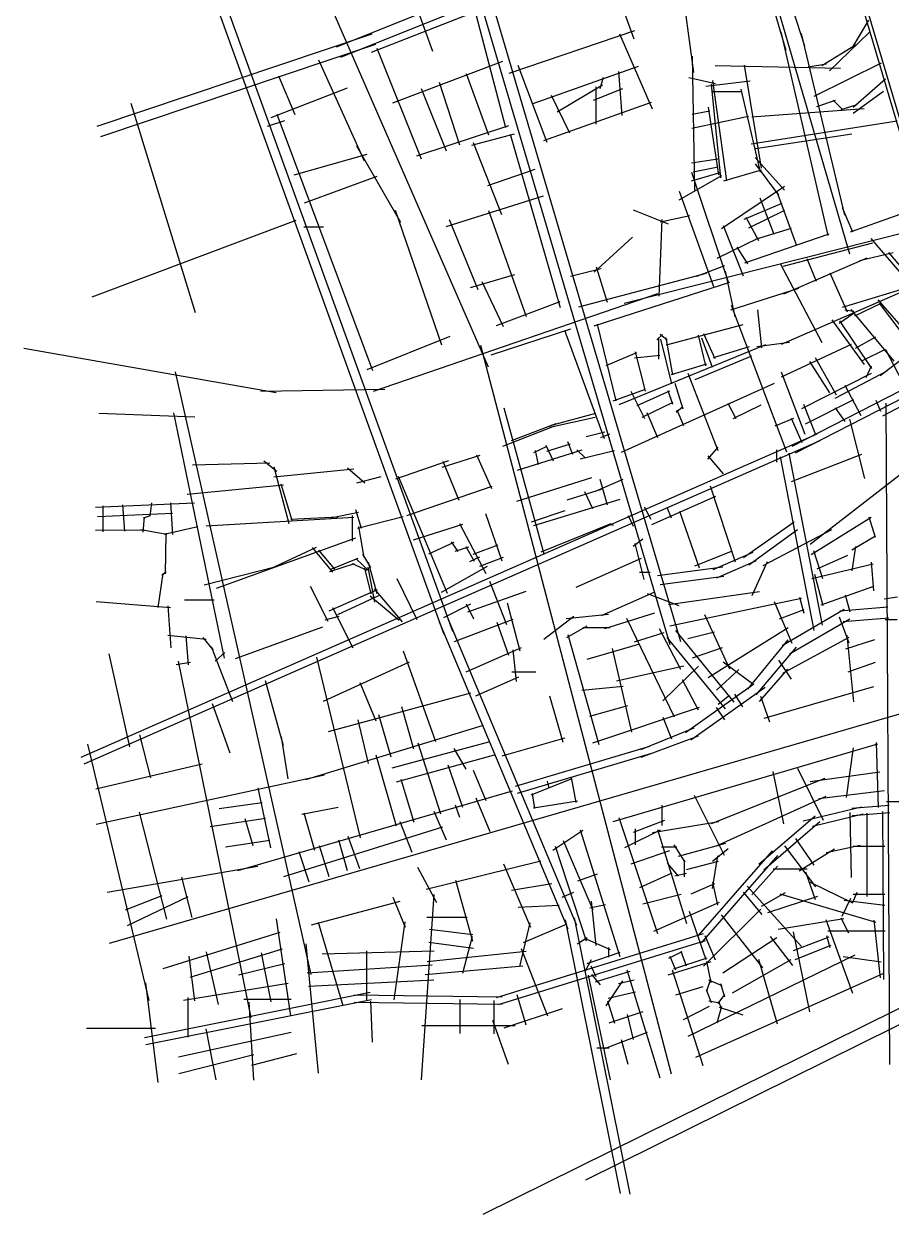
# Model space of a CAD drawing. Header units: inches. Extents: x 13527562 to 13533315, y 3640356 to 3645351.
# Drawn here: x 13527562 to 13529940, y 3640356 to 3643620 of the extents above; entities that cross this region are included whole.
import ezdxf

# ---------------------------------------------------------------- set-up
doc = ezdxf.new("R2010")
doc.units = ezdxf.units.IN
doc.header["$MEASUREMENT"] = 0

msp = doc.modelspace()

# ---------------------------------------------------------------- linework, layer by layer
for points in [[(13528419.3, 3643556.6), (13529737.6, 3644084.4)], [(13528430.5, 3643528.7), (13529748.9, 3644056.6)], [(13528257, 3644002.8), (13528835.2, 3642679.7)], [(13529334.1, 3641917.1), (13528735.7, 3643948)], [(13529362.8, 3641925.5), (13528764.5, 3643956.5)], [(13529774.2, 3643959), (13530005.9, 3643179.8)], [(13529784.2, 3643960.6), (13530015.5, 3643182.6)], [(13529338.9, 3643926), (13529398.2, 3643486.4)], [(13529539.4, 3643927.2), (13529651.5, 3643548)], [(13529826.6, 3642988.5), (13529556.4, 3643914.9)], [(13529584.4, 3643924.4), (13529702.6, 3643560)], [(13528009.9, 3643893.3), (13528713.8, 3641946)], [(13528033.4, 3643901.8), (13528737.3, 3641954.5)], [(13529140.8, 3643836.9), (13529234.7, 3643578.8)], [(13528514.6, 3643542.7), (13528807.1, 3643657)], [(13528643.5, 3643651.3), (13528681.9, 3643545.1)], [(13528796.8, 3643664.3), (13528882.3, 3643335.7)], [(13529833.2, 3643553.7), (13529878.6, 3643630.5)], [(13528516.2, 3643591.6), (13527762.3, 3643338.2)], [(13528892.7, 3643484.8), (13529237.3, 3643601.9)], [(13529194.7, 3643592.5), (13529284.9, 3643386.7)], [(13529767.6, 3643039.3), (13529638.3, 3643598)], [(13529813.2, 3643095.3), (13529693.7, 3643593.6)], [(13529771.2, 3643491.1), (13529879.7, 3643596.1)], [(13528525.7, 3643563.1), (13527771.9, 3643309.7)], [(13528529.3, 3643553.6), (13528651.1, 3643249.8)], [(13529749.8, 3643505.4), (13529842.1, 3643562.5)], [(13528369.6, 3643521.5), (13528495.2, 3643244.4)], [(13528573.3, 3643403.4), (13528875, 3643517.7)], [(13529393.9, 3643531.7), (13529400.6, 3643163.8)], [(13528774.3, 3643484.1), (13528835.4, 3643315.2)], [(13528916.4, 3643506.6), (13528995.6, 3643295.7)], [(13528955.6, 3643400.3), (13529247.5, 3643504.1)], [(13529192.1, 3643489.4), (13529201.5, 3643368.5)], [(13529457.6, 3643505.9), (13529801.4, 3643498.6)], [(13529584.1, 3643224.4), (13529537.9, 3643507.1)], [(13529712, 3643502.5), (13529762.4, 3643510.1)], [(13529729.2, 3643421.9), (13529913.2, 3643512.6)], [(13528259.9, 3643477.7), (13528304.4, 3643371.2)], [(13528700.5, 3643460.2), (13528756.7, 3643288.3)], [(13529023.7, 3643378.5), (13529148.1, 3643452.8)], [(13529150.4, 3643472.6), (13529141.1, 3643441.8)], [(13529385.1, 3643473.2), (13529458, 3643456.7)], [(13529431.5, 3643448.7), (13529553.3, 3643463.8)], [(13529446.6, 3643454.8), (13529472.3, 3643197.4)], [(13529449.8, 3643464.4), (13529488.6, 3643189.8)], [(13529836, 3643391.8), (13529924.4, 3643469.6)], [(13528239.7, 3643363.5), (13528449.1, 3643444.7)], [(13528651.2, 3643443.1), (13528719.6, 3643271.8)], [(13529008, 3643424.5), (13529058.1, 3643320.8)], [(13529123.8, 3643410.8), (13529204.5, 3643442.8)], [(13529130.1, 3643446.8), (13529130.1, 3643345.2)], [(13529447.4, 3643434.5), (13529531.8, 3643434.5)], [(13529527.3, 3643440.7), (13529581, 3643213.4)], [(13529835.8, 3643374.9), (13529918.6, 3643435.8)], [(13527855.1, 3643402.3), (13528031.4, 3642828.6)], [(13528987.1, 3643300), (13529282.4, 3643405.4)], [(13529437.7, 3643391.8), (13529466.2, 3643205.5)], [(13529558.3, 3643365.2), (13529866.3, 3643388)], [(13529735.8, 3643393.5), (13529787.4, 3643410.5)], [(13529781.1, 3643410.7), (13529807.8, 3643384.1)], [(13529802.4, 3643384.9), (13529846.3, 3643399)], [(13528229.6, 3643339.4), (13528277.4, 3643354.9)], [(13528255.7, 3643372.5), (13528517.4, 3642669.4)], [(13529393.5, 3643334.2), (13529549.1, 3643366.8)], [(13529394.2, 3643372.3), (13529442.8, 3643381.8)], [(13529555.9, 3643290.7), (13529956.3, 3643353.7)], [(13528639.2, 3643258.4), (13528891.9, 3643341.6)], [(13528790.5, 3643287.2), (13528907, 3643318.3)], [(13528794, 3643294.2), (13528871.4, 3643097.4)], [(13528895.1, 3643317.6), (13529032.1, 3642841.8)], [(13529567.9, 3643277.8), (13529832.1, 3643318.2)], [(13528302.8, 3643205.6), (13528503.1, 3643262.7)], [(13528474.1, 3643285.8), (13528594.5, 3643076.5)], [(13529392.7, 3643238.6), (13529464.6, 3643250)], [(13529396.7, 3643214.4), (13529465.4, 3643228.1)], [(13529567.1, 3643235.8), (13529631.4, 3643149.9)], [(13529647, 3643163.9), (13529567.4, 3643253.6)], [(13528331.2, 3643129.1), (13528531, 3643202.1)], [(13528834.4, 3643176.7), (13528963.9, 3643221.5)], [(13529359, 3643137.4), (13529475.9, 3643204.1)], [(13529392.3, 3643213.6), (13529492.6, 3642912.5)], [(13529392.4, 3643189.5), (13529470.9, 3643212.1)], [(13529481.1, 3643189.6), (13529584, 3643219.6)], [(13529358.7, 3643160.8), (13529453, 3642899.8)], [(13529474.6, 3643058.5), (13529647.4, 3643174.4)], [(13529625.3, 3643162), (13529680, 3643012.5)], [(13528719.4, 3643064.5), (13528986.7, 3643148.1)], [(13529537.3, 3643084.5), (13529641.3, 3643127.8)], [(13529618.8, 3643042.3), (13529580.6, 3643142.1)], [(13528579.8, 3643108.6), (13528706.7, 3642740.1)], [(13528836, 3643108.3), (13528939.5, 3642817.5)], [(13529232.2, 3643109.5), (13529328.4, 3643071.6)], [(13529307.4, 3643077), (13529387.9, 3643094.7)], [(13529549.5, 3643060.9), (13529648.2, 3643109.3)], [(13529835, 3643048.6), (13529806.7, 3643115.5)], [(13529828, 3643049.8), (13530034.2, 3643122.9)], [(13527749.1, 3642871.3), (13528308.6, 3643081.2)], [(13528329.1, 3643063.4), (13528383.3, 3643063.4)], [(13528728.1, 3643083.6), (13528806.5, 3642891.4)], [(13529310.7, 3643083.2), (13529302.9, 3642873.6)], [(13529479.7, 3643066.7), (13529534, 3642929.1)], [(13529577, 3643024.8), (13529542.1, 3643089)], [(13529568.1, 3643029.7), (13529666.7, 3643059.2)], [(13529126, 3642939.3), (13529230.7, 3643035.3)], [(13529208.1, 3642853.8), (13529986.3, 3643050.3)], [(13529462.7, 3642977.2), (13529577.5, 3643033.3)], [(13529538.5, 3642964.4), (13529769.7, 3643044.5)], [(13529884.4, 3643031.5), (13530183.6, 3642682.4)], [(13529516.5, 3643007.8), (13529545.7, 3642961.6)], [(13529643.8, 3642955.3), (13529889.5, 3643019.5)], [(13529635.6, 3642963.1), (13529749.5, 3642746)], [(13529645.2, 3642879.5), (13529874.2, 3642978.1)], [(13529709, 3642976.5), (13529734.2, 3642914.1)], [(13529852.8, 3642970.6), (13529945.8, 3642992.5)], [(13529932.8, 3642992.5), (13529979.7, 3642937.3)], [(13528786.3, 3642896.8), (13528908.1, 3642932.4)], [(13529061.1, 3642927.7), (13529144.9, 3642949.1)], [(13529083.4, 3642843.7), (13529434, 3642936.6)], [(13529131.3, 3642953.5), (13529161, 3642856.6)], [(13529482.5, 3642956.7), (13529406.3, 3642927.4)], [(13529484.6, 3642941.8), (13529510.9, 3642816.1)], [(13529771.8, 3642937.5), (13529819.6, 3642830.1)], [(13528817.7, 3642913), (13528876.5, 3642790.3)], [(13529125.5, 3642792), (13529497.9, 3642912)], [(13529638.8, 3642741.7), (13530000.3, 3642899)], [(13529806.2, 3642843), (13529987.4, 3642898.2)], [(13528520.9, 3642612.2), (13529300.5, 3642880.3)], [(13529500.5, 3642835.8), (13529686.6, 3642895.2)], [(13529668.1, 3642461.6), (13530456.9, 3642865.6)], [(13529903.4, 3642863.5), (13529999.1, 3642753.3)], [(13528857.8, 3642792.6), (13529032.1, 3642858.7)], [(13529654.1, 3642445.6), (13529502.4, 3642847.9)], [(13529585.1, 3642731.7), (13529574.5, 3642835.9)], [(13529677.2, 3642443.8), (13530466, 3642847.8)], [(13529812.7, 3642835.9), (13529837.5, 3642832.2)], [(13529829.4, 3642837), (13529947.5, 3642694.6)], [(13529840.1, 3642818.8), (13529912.4, 3642853.7)], [(13529907.4, 3642854), (13529992.1, 3642741.6)], [(13529777.2, 3642808.2), (13529865.5, 3642685.4)], [(13529797.2, 3642799.4), (13529838.1, 3642827.9)], [(13529798.1, 3642805.1), (13529886.1, 3642674.9)], [(13528843.6, 3642712.1), (13529061.9, 3642783.7)], [(13529044.3, 3642780.1), (13529152.7, 3642482.9)], [(13529134.2, 3642796.4), (13529185, 3642585.9)], [(13529297.3, 3642753.1), (13529313.1, 3642767.8)], [(13529306.5, 3642769.3), (13529325.5, 3642753.6)], [(13529323.9, 3642739.9), (13529534.2, 3642795.3)], [(13529431.7, 3642682.4), (13529412, 3642766.2)], [(13529425.1, 3642770.5), (13529456.8, 3642702.3)], [(13528503.1, 3642672.5), (13528730.5, 3642763.4)], [(13528813.5, 3642738.6), (13529336.8, 3640740.4)], [(13529194.5, 3642576.5), (13529596.5, 3642740.7)], [(13529301.6, 3642760.2), (13529301.6, 3642700.6)], [(13529307.7, 3642754.8), (13529337.2, 3642632.4)], [(13529321.9, 3642758.5), (13529340.2, 3642657)], [(13529419.8, 3642758.5), (13529449.5, 3642678.3)], [(13529452.8, 3642704.6), (13529551.2, 3642735.2)], [(13529572, 3642734.9), (13529661.2, 3642747.1)], [(13529639, 3642652.1), (13529831.5, 3642742)], [(13529842.4, 3642730.7), (13529897.6, 3642761.6)], [(13529909.5, 3642655.3), (13530029.1, 3642746.1)], [(13527561.7, 3642730.2), (13528253.8, 3642608.9)], [(13529158.3, 3642682.9), (13529243, 3642719.1)], [(13529236.6, 3642704.4), (13529305.2, 3642711)], [(13529238.4, 3642720.2), (13529265.5, 3642612.4)], [(13529402.6, 3642645), (13529557.5, 3642709.8)], [(13529731.5, 3642704.8), (13529789.1, 3642602.9)], [(13529860.9, 3642697), (13529924.4, 3642728.2)], [(13529924.7, 3642726.5), (13529980.7, 3642618.3)], [(13529338, 3642658.1), (13529434.7, 3642687.8)], [(13529715.6, 3642693.8), (13529770.6, 3642608.5)], [(13529786.2, 3642593.6), (13529928.8, 3642668.6)], [(13529871.8, 3642649.9), (13529886.3, 3642682.5)], [(13527976.3, 3642665.6), (13528349, 3641013.1)], [(13529200.1, 3642445), (13529620.2, 3642634.7)], [(13529346.7, 3642634.9), (13529368.4, 3642564.6)], [(13529382.8, 3642661.8), (13529464.3, 3642450)], [(13529638.2, 3642665.8), (13529703.6, 3642495.1)], [(13529694.7, 3642564.7), (13529886, 3642662.2)], [(13528211.6, 3642612.6), (13528551.6, 3642618.2)], [(13529177.8, 3642586.2), (13529266.5, 3642618.1)], [(13529226.5, 3642612.7), (13529263.6, 3642537.7)], [(13529243.9, 3642573.6), (13529333.4, 3642613.9)], [(13529327.7, 3642614.5), (13529340.5, 3642577.2)], [(13529813.3, 3642628.7), (13529856.3, 3642546.3)], [(13529257.2, 3642540.9), (13529342.3, 3642582.2)], [(13529350.7, 3642555.4), (13529368.8, 3642570.8)], [(13529492.5, 3642580), (13529513.9, 3642538.1)], [(13529506.6, 3642537.3), (13529583.1, 3642575.3)], [(13529699.8, 3642577.1), (13529732.4, 3642493.8)], [(13529705.3, 3642522.7), (13529838, 3642589.9)], [(13529717.5, 3642193.5), (13530232.5, 3642592)], [(13529897.6, 3642587.9), (13529910.9, 3642558.2)], [(13529917.2, 3642544.9), (13529971.1, 3642573.2)], [(13529925.1, 3642579.6), (13529935, 3640766.4)], [(13527767.4, 3642552.6), (13528030.9, 3642542.2)], [(13527972.2, 3642553), (13528110.6, 3641880.6)], [(13528877.6, 3642567.3), (13528987.7, 3642166.5)], [(13529004.3, 3642513.8), (13529128.6, 3642541)], [(13529009, 3642519.8), (13529130.3, 3642552.4)], [(13529270.1, 3642554.1), (13529299.5, 3642485.9)], [(13529352.3, 3642561.8), (13529370.4, 3642518.7)], [(13529621.8, 3642517.3), (13529672.7, 3642539)], [(13529666, 3642539), (13529695.2, 3642471.8)], [(13529786.2, 3642567.2), (13529812.7, 3642529.5)], [(13528875.4, 3642461.4), (13529017.6, 3642517.5)], [(13528898.9, 3642477.6), (13529021.2, 3642523.6)], [(13529825.6, 3642535.7), (13529866.9, 3642373.6)], [(13529736.4, 3642494.3), (13527718.1, 3641608)], [(13529744.5, 3642476), (13527726.1, 3641589.7)], [(13529052.8, 3642475), (13529066.4, 3642439.5)], [(13529103.7, 3642488.6), (13529154.4, 3642501)], [(13529144, 3642485.7), (13529168.2, 3642495.8)], [(13528914.9, 3642395.8), (13529092.7, 3642452)], [(13528960.4, 3642444.7), (13528996.5, 3642461.7)], [(13528963.5, 3642450.1), (13528971.6, 3642411.1)], [(13528992.6, 3642464.7), (13529013.2, 3642421.9)], [(13528995.9, 3642448.2), (13529060.4, 3642467.8)], [(13529078.2, 3642451.4), (13529101.8, 3642428.5)], [(13529087.3, 3642426.7), (13529181.3, 3642449.8)], [(13529437, 3642426.4), (13529465.5, 3642459.3)], [(13529625.1, 3642451.5), (13529625.1, 3642417.7)], [(13529659.5, 3642442.2), (13529750.9, 3641970.8)], [(13529667, 3642364.6), (13529859.9, 3642440.1)], [(13528024.6, 3642410.4), (13528236.3, 3642416.1)], [(13528220.1, 3642421.3), (13528255.1, 3642392.9)], [(13528582, 3642372.2), (13528727.5, 3642422.5)], [(13528708.8, 3642403.9), (13528813.3, 3642437.4)], [(13528710.7, 3642420.6), (13528754.5, 3642313.9)], [(13528802.6, 3642437.9), (13528844.5, 3642346.1)], [(13529437.6, 3642435.1), (13529478.9, 3642386.2)], [(13529636, 3642432.3), (13529728.3, 3641956)], [(13528246.9, 3642377.6), (13528466.8, 3642400.1)], [(13528247.4, 3642404.9), (13528288.1, 3642249.3)], [(13528448.8, 3642402.6), (13528496.4, 3642360.9)], [(13528475.2, 3642361.5), (13528541.4, 3642378.2)], [(13528587.9, 3642379.1), (13528722.2, 3642058.8)], [(13528913.7, 3642311.1), (13529118.8, 3642376.3)], [(13528009.9, 3642330.5), (13528273.3, 3642356)], [(13528266.2, 3642358.2), (13528296.9, 3642259.3)], [(13528612, 3642271.6), (13528846.3, 3642352.5)], [(13529051.5, 3642315), (13529145.4, 3642344)], [(13529129.2, 3642338), (13529205, 3642371.3)], [(13529141.4, 3642371.3), (13529161.6, 3642301.4)], [(13529443.3, 3642353.5), (13529511.8, 3642144.7)], [(13528959.9, 3642244.3), (13529197.3, 3642316.8)], [(13529099.4, 3642337.8), (13529120.6, 3642290.9)], [(13529283.9, 3642246.6), (13529458.8, 3642324.3)], [(13527758.7, 3642294.9), (13528029.9, 3642306.8)], [(13527764.1, 3642268.5), (13527969.3, 3642277.8)], [(13527778.1, 3642298.5), (13527778.1, 3642227)], [(13527832.6, 3642301.4), (13527837.5, 3642228.8)], [(13527911.7, 3642306.1), (13527906.8, 3642269.5)], [(13527963.8, 3642306.1), (13527969, 3642219.4)], [(13528402.3, 3642265.2), (13528479.2, 3642280.5)], [(13528471.2, 3642287.7), (13528486.8, 3642236.6)], [(13528873.4, 3642146.3), (13528828.6, 3642275.9)], [(13528953.8, 3642254.4), (13529046.4, 3642285.2)], [(13529262.6, 3642295.7), (13529280.5, 3642261.2)], [(13529325.2, 3642294.7), (13529336.6, 3642265.1)], [(13529359.9, 3642283.4), (13529413.8, 3642127.8)], [(13527891.5, 3642267.5), (13527888.3, 3642226)], [(13527890, 3642265.6), (13527908.8, 3642272)], [(13528061.3, 3642243.3), (13528466.9, 3642266.8)], [(13528294, 3642261.3), (13528422.7, 3642268.3)], [(13528461.7, 3642271.9), (13528461.7, 3642201.1)], [(13528476.9, 3642236.7), (13528601.9, 3642269)], [(13528629.8, 3642205.3), (13528765.1, 3642247.7)], [(13528756.5, 3642249.5), (13528828.2, 3642112.5)], [(13528979.9, 3642171.8), (13529172.1, 3642250.2)], [(13529165.7, 3642248.4), (13529177.4, 3642245)], [(13529218.9, 3642271.3), (13529232.1, 3642242.1)], [(13529534.9, 3642156.5), (13529674.3, 3642254.2)], [(13529720.5, 3642164.9), (13529884.8, 3642267)], [(13529878.6, 3642268.3), (13529896.2, 3642212.6)], [(13527758.7, 3642231.1), (13527892.2, 3642232.5)], [(13527883, 3642233.4), (13527954.2, 3642220.8)], [(13527946.8, 3642220.9), (13528039.1, 3642241.1)], [(13527951.2, 3642223), (13527949.7, 3642111.8)], [(13528090.4, 3642072.1), (13528471.9, 3642210.8)], [(13528479.2, 3642241.1), (13528494, 3642156.1)], [(13529549.2, 3642136), (13529683, 3642233.7)], [(13529588.6, 3642134.7), (13529777.4, 3642232.9)], [(13529832, 3642177.1), (13529897.2, 3642215.6)], [(13528240.6, 3642126.9), (13528364.6, 3642185)], [(13528352.3, 3642183.6), (13528407.8, 3642116.1)], [(13528671.9, 3642166.7), (13528741.7, 3642198.4)], [(13528733.4, 3642199.8), (13528752.1, 3642173.1)], [(13528744.4, 3642174.1), (13528781.8, 3642185.4)], [(13528773.8, 3642186.4), (13528796.2, 3642146.7)], [(13528794.2, 3642166), (13528862.3, 3642191.1)], [(13529258.6, 3642206.8), (13529232.9, 3642186.6)], [(13529237, 3642195.1), (13529261.3, 3642096.1)], [(13529841.8, 3642186.7), (13529832.2, 3642120.4)], [(13528369.8, 3642176.7), (13528414, 3642124.9)], [(13528402.1, 3642123.3), (13528478.6, 3642154.8)], [(13528472.3, 3642154), (13528508.9, 3642119.3)], [(13528490.7, 3642165.9), (13528511.9, 3642128.8)], [(13528785.1, 3642146), (13528812.5, 3642158.7)], [(13528812.5, 3642132.3), (13528876.7, 3642157.7)], [(13529076.6, 3642074.9), (13529255.3, 3642155)], [(13529401.2, 3642134.1), (13529504.9, 3642175.1)], [(13529452.2, 3642123.9), (13529561.1, 3642171.5)], [(13529462.2, 3642101), (13529571.1, 3642148.5)], [(13529558.9, 3642052.5), (13529600.6, 3642145.5)], [(13529726.9, 3642175.4), (13529751.5, 3642099)], [(13529737, 3642125), (13529821.4, 3642162.5)], [(13527943.3, 3642112.6), (13527929.6, 3642019.3)], [(13527940, 3642107.7), (13527951.6, 3642118.3)], [(13528055.9, 3642081.3), (13528253.8, 3642132)], [(13528400.8, 3642118.2), (13528468.1, 3642140.2)], [(13528462.4, 3642140.2), (13528501.9, 3642122.1)], [(13528495.6, 3642127.5), (13528513.4, 3642057.3)], [(13528505.3, 3642129.7), (13528522.8, 3642034.3)], [(13528505.9, 3642143.6), (13528529.3, 3642057.8)], [(13528707.3, 3642061.5), (13528833.2, 3642132.8)], [(13529249.9, 3642116.3), (13529278.8, 3642116.3)], [(13529299.5, 3642107.1), (13529478.2, 3642130.5)], [(13529722.6, 3642099.2), (13529890.9, 3642138.8)], [(13529885.1, 3642143.7), (13529891.6, 3642065.3)], [(13528584.9, 3642099.1), (13528638.9, 3641986.5)], [(13528838.5, 3642091.8), (13528885, 3641972.5)], [(13529306.1, 3642082.8), (13529481.4, 3642105.7)], [(13529729.4, 3642110.5), (13529753, 3642025.2)], [(13528346.8, 3642078.1), (13528395, 3641981.9)], [(13528398.5, 3642010.2), (13528531.2, 3642068.7)], [(13528422.8, 3641999.9), (13528534.8, 3642052.3)], [(13528511.2, 3642051.1), (13528590.8, 3641984.3)], [(13528599.6, 3641979.8), (13528523.1, 3642071)], [(13528778.9, 3642007.5), (13528938.8, 3642063.9)], [(13529288.8, 3642060.3), (13529144.4, 3641996.3)], [(13529270.6, 3642058.2), (13529358, 3642025.2)], [(13529329.8, 3642028), (13529579, 3642063.7)], [(13529689, 3642047.6), (13529700.6, 3642004.1)], [(13529747.9, 3642027), (13529892.7, 3642077.9)], [(13529814.1, 3642054.3), (13529826.6, 3642007.4)], [(13529920.6, 3642043), (13529957.5, 3642048.4)], [(13527759.7, 3642036.1), (13527964.2, 3642019.3)], [(13527956.4, 3642023.6), (13527965.1, 3641908.7)], [(13528002.4, 3642040.8), (13528083.3, 3642040.8)], [(13528407.9, 3642019.6), (13528464.2, 3641909)], [(13528713.5, 3641991.7), (13528787.3, 3642029.4)], [(13528774.7, 3642029.4), (13528794.7, 3641988)], [(13528886.8, 3642032.3), (13528921.9, 3641900.8)], [(13529333.4, 3641969.4), (13529694.1, 3642044.8)], [(13529619, 3642035.9), (13529667.3, 3641921.6)], [(13529641.2, 3641915.1), (13529811.4, 3642014.4)], [(13529799.4, 3642010.1), (13529931, 3642021.2)], [(13528388.2, 3641985.9), (13528426, 3641995.5)], [(13528723.9, 3641989.4), (13529076.7, 3641148.3)], [(13528742.5, 3641926), (13528903.8, 3641987.1)], [(13528987.1, 3641932.2), (13529069.6, 3641996)], [(13529048.4, 3641989.5), (13529165.1, 3642001.3)], [(13529155.1, 3641961.6), (13529291.5, 3642005)], [(13529214.1, 3641989.9), (13529344.7, 3641719.5)], [(13529428, 3642000.5), (13529497, 3641851.5)], [(13529633.8, 3641988.6), (13529701.5, 3642013.8)], [(13529661.2, 3641892), (13529826.5, 3641988.5)], [(13529797.2, 3641993.6), (13529823.7, 3641922.7)], [(13529808, 3641980.7), (13529933.5, 3641991.4)], [(13529923.6, 3641986.2), (13529956.6, 3641986.2)], [(13528142.5, 3641879.5), (13528381.5, 3641966.3)], [(13528700.8, 3641979.7), (13529053.6, 3641138.6)], [(13528859, 3641979.2), (13528890.4, 3641888.8)], [(13529050.4, 3641937.3), (13529106.3, 3641968.7)], [(13529094.7, 3641964.7), (13529169.2, 3641964.7)], [(13529236.3, 3641925.3), (13529317.4, 3641950.8)], [(13529303.9, 3641961.4), (13529361.9, 3641850.2)], [(13529348.3, 3641956), (13529508.2, 3641760.2)], [(13529382.6, 3641934.7), (13529455.5, 3641953)], [(13529438.1, 3641827.2), (13529657.7, 3641964.2)], [(13527956.2, 3641943.3), (13528061.8, 3641933)], [(13528013.5, 3641862), (13528006.8, 3641941.4)], [(13528052.3, 3641937.5), (13528081.2, 3641902.2)], [(13529053.8, 3641945.3), (13529138.6, 3641643.4)], [(13529106.3, 3641877.3), (13529251.1, 3641920.1)], [(13529325, 3641937), (13529485, 3641741.2)], [(13529546.6, 3641795.7), (13529657.3, 3641930.4)], [(13529643.2, 3641839.6), (13529824.3, 3641938)], [(13529815.3, 3641906.2), (13529895.4, 3641931.5)], [(13529818.7, 3641943.4), (13529836.4, 3641761)], [(13527794.6, 3641892.3), (13527851.6, 3641637.1)], [(13528075, 3641912.5), (13528133.5, 3641761.6)], [(13528086.2, 3641871.8), (13528112.5, 3641895.9)], [(13528691.3, 3641651.1), (13528602.6, 3641900)], [(13528774.7, 3641842.9), (13528926.6, 3641909.4)], [(13528902.1, 3641903.5), (13528912.1, 3641816.4)], [(13529174.9, 3641907.3), (13529228.1, 3641677.6)], [(13529395.1, 3641881.7), (13529477.9, 3641909.7)], [(13529569.5, 3641779.8), (13529680.2, 3641911)], [(13527979.5, 3641863.2), (13528018.7, 3641869.9)], [(13527984.6, 3641872.4), (13528184.5, 3640895.4)], [(13528364.1, 3641883.5), (13528484.2, 3641387.9)], [(13528383.3, 3641762.2), (13528619.1, 3641870.1)], [(13529187.1, 3641818.5), (13529371.5, 3641859.2)], [(13529313.9, 3641763.4), (13529411.6, 3641858.9)], [(13529479.7, 3641870.1), (13529563.2, 3641808.4)], [(13529630.8, 3641874.7), (13529665.9, 3641822.9)], [(13529822.4, 3641843), (13529897.3, 3641869.5)], [(13527796.9, 3641099.1), (13530344.6, 3641838.7)], [(13528223.3, 3641819.1), (13528272.4, 3641640.6)], [(13528801.4, 3641777.4), (13528919.3, 3641829.2)], [(13528899.8, 3641842.7), (13528965.6, 3641842.7)], [(13529366.4, 3641822.2), (13529411.1, 3641738.6)], [(13529460.6, 3641792.4), (13529522.6, 3641849.2)], [(13529579.1, 3641761.3), (13529656.6, 3641850.1)], [(13528482.9, 3641813.4), (13528526.7, 3641708.3)], [(13529092.1, 3641792.5), (13529204.9, 3641803.3)], [(13529376, 3641676.6), (13529559.3, 3641807.2)], [(13529390.5, 3641656.2), (13529594.4, 3641800.8)], [(13529592.1, 3641715.6), (13529892.6, 3641802.7)], [(13528078.5, 3641756.1), (13528126.9, 3641620.4)], [(13528396.8, 3641679.7), (13528787.5, 3641785.5)], [(13529003.2, 3641777.1), (13529039.6, 3641650)], [(13529465.3, 3641754.7), (13529496.7, 3641779.4)], [(13529510, 3641781.4), (13529532.1, 3641747)], [(13529581.9, 3641776.2), (13529606.7, 3641706.1)], [(13528534, 3641725.8), (13528568, 3641609.8)], [(13528596.9, 3641747.5), (13528630.4, 3641631.5)], [(13529113.3, 3641721.6), (13529217.9, 3641750.9)], [(13529121.6, 3641648.3), (13529414.1, 3641746.3)], [(13529460.1, 3641745.2), (13529482.5, 3641711.7)], [(13528335, 3641547.4), (13528821.7, 3641696.5)], [(13528477.7, 3641710.9), (13528505.6, 3641591.3)], [(13529253.7, 3641629.7), (13529400, 3641689.3)], [(13529313.6, 3641718.6), (13529337.9, 3641658.8)], [(13527878.8, 3641670.5), (13527909, 3641552)], [(13528267.7, 3641664.9), (13528285.3, 3641549.1)], [(13528873.5, 3641612.9), (13529046, 3641661.7)], [(13529254.1, 3641609), (13529411.7, 3641667.6)], [(13527736.7, 3641644.3), (13527904.1, 3640941.3)], [(13528572, 3641579.9), (13528836.9, 3641650.8)], [(13528641.9, 3641648.7), (13528704.5, 3641453.3)], [(13528741, 3641633), (13528773.3, 3641575.7)], [(13529277.4, 3641638.1), (13528908.7, 3641528.3)], [(13529177.4, 3641432.9), (13529903.6, 3641645.3)], [(13529817.2, 3641498.1), (13529836.5, 3641634.4)], [(13529898.9, 3641648.8), (13529904.3, 3641471.1)], [(13527758.8, 3641521.8), (13528050.4, 3641590.7)], [(13528527.3, 3641615.3), (13528582.7, 3641420.3)], [(13528584, 3641541.3), (13528852.1, 3641615.8)], [(13529283.1, 3641618.9), (13528914.4, 3641509.1)], [(13527759.9, 3641425), (13528386, 3641560.7)], [(13528724.3, 3641587.7), (13528765, 3641471.5)], [(13528794.2, 3641573.6), (13528828.6, 3641489.7)], [(13529615, 3641569.6), (13529644.7, 3641426)], [(13529682.7, 3641579.1), (13529753.8, 3641436.4)], [(13529718.1, 3641542.4), (13529908.8, 3641568.6)], [(13528203, 3641525), (13528237.9, 3641360)], [(13528595.5, 3641548.6), (13528630.9, 3641430.8)], [(13528952.9, 3641505.3), (13529065.5, 3641550.6)], [(13528997.1, 3641542.8), (13529001.7, 3641523.9)], [(13529076.4, 3641484.9), (13529063.3, 3641553)], [(13529447.1, 3641427.5), (13529758.7, 3641551.4)], [(13528900.4, 3641516), (13528148, 3641297.5)], [(13528801.2, 3641497.3), (13528839.7, 3641405.1)], [(13528955.5, 3641509.6), (13528962.2, 3641468)], [(13529399.9, 3641504.6), (13529482, 3641340.5)], [(13529460.6, 3641365.9), (13529761.9, 3641502.3)], [(13529741.9, 3641495.5), (13529921.7, 3641517.3)], [(13528097.2, 3641467.8), (13528215, 3641485.1)], [(13528323.7, 3641452.6), (13528423.7, 3641471.9)], [(13528686.2, 3641461.2), (13528720, 3641382.2)], [(13528744, 3641477.9), (13528756.6, 3641444.7)], [(13528958.8, 3641470.2), (13529080, 3641489.1)], [(13529311.7, 3641421.3), (13529311.7, 3641477.6)], [(13529698.6, 3641434.2), (13529858.6, 3641472.8)], [(13529831.8, 3641469.4), (13529934.5, 3641477.5)], [(13529915.9, 3641460), (13529918.6, 3640999.6)], [(13529927.4, 3641487.6), (13529985, 3641487.6)], [(13527878.2, 3641458), (13527953, 3641164.4)], [(13528072.7, 3641418.5), (13528224.5, 3641441.6)], [(13528167.5, 3641440.4), (13528189.9, 3641366.6)], [(13528329.6, 3641456.6), (13528358.4, 3641354.3)], [(13528592.9, 3641432.8), (13528626, 3641348.1)], [(13529193.5, 3641443.3), (13529299.1, 3641125.7)], [(13529233.5, 3641403.2), (13529319.6, 3641436.2)], [(13529285.8, 3641402.5), (13529467, 3641432.9)], [(13529577.4, 3641315.4), (13529731.1, 3641447.8)], [(13529590.4, 3641300.3), (13529744.2, 3641432.6)], [(13529724.6, 3641419.9), (13529863.3, 3641453.3)], [(13529826.5, 3641456.8), (13529830.5, 3641279)], [(13529833.4, 3641449.4), (13529936.1, 3641457.6)], [(13529873.3, 3641455.5), (13529873.3, 3641226.9)], [(13528275, 3641281.6), (13528710.9, 3641418.2)], [(13529012.5, 3641353.8), (13529094.3, 3641409)], [(13529087, 3641410.1), (13529196.1, 3641062)], [(13529210.1, 3641360.9), (13529307.7, 3641409.4)], [(13529239, 3641368.3), (13529239, 3641412.5)], [(13529298.9, 3641411), (13529378.9, 3641153.1)], [(13528114.4, 3641363.5), (13528236.3, 3641381)], [(13528371.1, 3641366.5), (13528398.4, 3641281.6)], [(13528424.4, 3641382.4), (13528448.5, 3641298.2)], [(13528450.4, 3641392.1), (13528481.9, 3641303.6)], [(13529018.6, 3641365.1), (13529104, 3641105.1)], [(13529040.5, 3641380.8), (13529122.1, 3641190.6)], [(13529309.9, 3641363.1), (13529352.6, 3641363.1)], [(13529343.7, 3641368.7), (13529374.2, 3641320.7)], [(13529357, 3641337.6), (13529486.3, 3641372.7)], [(13529647.8, 3641365.4), (13529732.3, 3641253.7)], [(13529677.4, 3641385.9), (13529727.8, 3641313.1)], [(13529761.8, 3641347.2), (13529854.5, 3641367.9)], [(13529835.6, 3641365.3), (13529922.1, 3641365.3)], [(13528315.4, 3641350.2), (13528343.1, 3641267.3)], [(13529227.2, 3641316.3), (13529332.8, 3641353.2)], [(13529411.8, 3641120.1), (13529614.4, 3641352.2)], [(13529420.3, 3641099.5), (13529629.5, 3641339)], [(13529450.2, 3641323.6), (13529492.7, 3641358.6)], [(13529450.2, 3641248.4), (13529464.2, 3641338)], [(13529687.6, 3641297), (13529784.1, 3641357.2)], [(13527790.3, 3641239.2), (13528203.2, 3641309.6)], [(13528641.1, 3641307.7), (13528693.7, 3641210.8)], [(13528664.5, 3641247.1), (13528979.6, 3641325.1)], [(13528877.2, 3641316.4), (13528950.8, 3641142.7)], [(13529325.3, 3641318.7), (13529355.9, 3641282.3)], [(13529372.7, 3641326.4), (13529372.7, 3641281.1)], [(13529379.1, 3641300.7), (13529466.2, 3641324.2)], [(13529558.2, 3641231.8), (13529628.2, 3641310.5)], [(13529616.6, 3641302.7), (13529709.8, 3641302.7)], [(13527994.2, 3641279.9), (13528022.2, 3641169.1)], [(13528745.7, 3641272), (13528791.8, 3641104.8)], [(13529081.1, 3641269.7), (13529134.4, 3641288.8)], [(13529251.1, 3641251.1), (13529339.8, 3641291.4)], [(13529347, 3641283.4), (13529379, 3641291.1)], [(13529464.2, 3641203.1), (13529450.7, 3641266.6)], [(13529705.3, 3641294.8), (13529731.9, 3641218.4)], [(13529717.8, 3641266.4), (13529832.4, 3641210.1)], [(13528652.2, 3640724.4), (13528686.8, 3641232)], [(13528898.6, 3641244.6), (13529009.3, 3641262.9)], [(13529037.5, 3641224.8), (13529070.2, 3641238.8)], [(13529258.7, 3641207.1), (13529364.1, 3641233.1)], [(13529391.2, 3641233.9), (13529456.5, 3641262.7)], [(13529533.7, 3641238.9), (13529585.1, 3641177.5)], [(13529544.7, 3641254.9), (13529693.6, 3641090.1)], [(13529584, 3641200.7), (13529650, 3641237.5)], [(13529635, 3641233.9), (13529897.7, 3641156.5)], [(13529834, 3641209), (13529846.8, 3641238.6)], [(13529835.5, 3641233.7), (13529922.2, 3641233.7)], [(13527840.7, 3641189.9), (13527941.3, 3641229.8)], [(13527845.8, 3641147.3), (13528012.6, 3641226.7)], [(13528350.6, 3641149.5), (13528593.3, 3641214.4)], [(13528573.1, 3641225.4), (13528607.7, 3641142.9)], [(13528916.8, 3641197.6), (13529029.7, 3641202.7)], [(13529113.9, 3641196), (13529156.7, 3641205.1)], [(13529117.4, 3641214.2), (13529129.9, 3641092.8)], [(13529289.3, 3641132), (13529469, 3641211.5)], [(13529601.7, 3641182.7), (13529738.8, 3641227.6)], [(13529806, 3641172.9), (13529829.5, 3641222.2)], [(13529922.1, 3641202.2), (13529811.2, 3641215.9)], [(13528666.7, 3641169.8), (13528777.4, 3641169.8)], [(13529070.8, 3641168.1), (13529223.1, 3640410.3)], [(13529386.1, 3641186.2), (13529431.5, 3641054.3)], [(13529425.1, 3641035.5), (13529582.1, 3641191.7)], [(13529474, 3641176.4), (13529587.5, 3641031.3)], [(13529630.5, 3641137.5), (13529810, 3641166.2)], [(13529802.1, 3641168.2), (13529822.8, 3641126.8)], [(13528253.3, 3641165.4), (13528292.9, 3640899.5)], [(13528369.1, 3641156.8), (13528436.3, 3640928.4)], [(13528606, 3641157.3), (13528576, 3640943.9)], [(13528673.8, 3641137.4), (13528793.2, 3641122.9)], [(13528949.2, 3641154.4), (13528920.9, 3641035.1)], [(13528931.4, 3641100.9), (13529051.4, 3641151.7)], [(13529046.3, 3641163.2), (13529197.2, 3640412.3)], [(13529760.5, 3641163.6), (13529833.6, 3640961.7)], [(13529766.1, 3641133.1), (13529923.6, 3641133.1)], [(13529892.6, 3641161.6), (13529909.8, 3641003.9)], [(13527943.9, 3641029.8), (13528265, 3641129)], [(13528672.1, 3641101.2), (13528794.6, 3641085.6)], [(13528791, 3641117.6), (13528764.9, 3641016)], [(13528857.5, 3640950.1), (13529425.1, 3641125.1)], [(13528863.4, 3640931), (13529431, 3641106)], [(13529079, 3641096.8), (13529106.6, 3641114.5)], [(13529098.9, 3641112.4), (13529169.2, 3641081.4)], [(13529429.1, 3641119.8), (13529457.3, 3641053.2)], [(13529478.8, 3641017.2), (13529626.2, 3641114.5)], [(13529607.8, 3641117.6), (13529669.6, 3641038)], [(13529671, 3641130.3), (13529716.4, 3640910.8)], [(13529671.7, 3641078.9), (13529769.7, 3641116.7)], [(13529762.4, 3641119.5), (13529772, 3641086.7)], [(13528017.6, 3641005.7), (13528271.4, 3641083)], [(13528061.6, 3641074.8), (13528094.7, 3640931)], [(13528212.2, 3641072.8), (13528238.9, 3640937.6)], [(13528335.2, 3641097.3), (13528368.8, 3640742.1)], [(13528379.5, 3641069.9), (13528687.1, 3641077.8)], [(13528501.7, 3641077.5), (13528501.7, 3640943.7)], [(13528667.4, 3641048.4), (13528939.2, 3641077.3)], [(13528925.6, 3641084.7), (13528997.5, 3640899.9)], [(13529106.8, 3641043), (13529196.9, 3641074.6)], [(13529164.7, 3641087.2), (13529164.7, 3641060.2)], [(13529330.3, 3641057.7), (13529367, 3641075.6)], [(13529363.5, 3641077.2), (13529377.6, 3641036.7)], [(13529677.1, 3641053.7), (13529775, 3641093.7)], [(13528014.3, 3641063.6), (13528029.8, 3640940.3)], [(13528150.8, 3641012.5), (13528277.3, 3641043.3)], [(13528339, 3641017.5), (13528681.1, 3641039.2)], [(13528661.9, 3641012.7), (13528929.9, 3641037.1)], [(13528821, 3640355.7), (13530214.3, 3641044.8)], [(13529101.7, 3641022.8), (13529118.1, 3641054.4)], [(13529116.5, 3641037.1), (13529130.3, 3641007.5)], [(13529328.6, 3641012.1), (13529446.7, 3641048.9)], [(13529333.3, 3641063.1), (13529348.8, 3641026.2)], [(13529344.4, 3641028.3), (13529435.2, 3641058.7)], [(13529383.5, 3640844), (13529841, 3641066.9)], [(13529433.8, 3641049), (13529445.2, 3640991.3)], [(13529505.3, 3640962.9), (13529665.6, 3641054.4)], [(13529575.8, 3641055.3), (13529627.2, 3640877.3)], [(13529808.2, 3641062.4), (13529912.6, 3641047.6)], [(13529102.5, 3640450.3), (13530232, 3641009)], [(13529108.9, 3641011.2), (13529169.2, 3640724.5)], [(13529118.1, 3641012.9), (13529142.3, 3640984.7)], [(13529129.5, 3640993.1), (13529224.4, 3641021.7)], [(13529215.3, 3641026), (13529305.4, 3640729.3)], [(13529339.5, 3641025.7), (13529423.1, 3640763.7)], [(13529404.2, 3640786.6), (13529920.1, 3641016.4)], [(13527895.2, 3640990.5), (13527929, 3640716.7)], [(13527999.9, 3640943), (13528286.2, 3640989)], [(13528342.2, 3640981), (13528685.5, 3640997.9)], [(13529158.8, 3640927.1), (13529203.9, 3640995.8)], [(13529191.9, 3640987.9), (13529235, 3640998.5)], [(13529349.4, 3640957.2), (13529424.5, 3640980.5)], [(13529432.5, 3640972.1), (13529446.8, 3640936.1)], [(13529444.4, 3640999.2), (13529433.7, 3640967.7)], [(13529439.3, 3640998.4), (13529476, 3640983.2)], [(13529483.8, 3640951), (13529472.6, 3640987.1)], [(13527892.4, 3640840.3), (13528511.1, 3640964.1)], [(13527896.3, 3640820.6), (13528515, 3640944.5)], [(13528011.3, 3640949.8), (13528011.3, 3640840.8)], [(13528164.7, 3640945), (13528294.9, 3640945)], [(13528467.5, 3640937.2), (13528873.4, 3640931.3)], [(13528467.8, 3640957.2), (13528873.7, 3640951.3)], [(13528512.4, 3640939.5), (13528517.2, 3640827.5)], [(13528757.3, 3640944.5), (13528757.3, 3640851.1)], [(13528850.8, 3640941.4), (13528850.8, 3640849.8)], [(13528913.5, 3640957.7), (13528937.8, 3640875.3)], [(13529162.2, 3640940.4), (13529181, 3640879.6)], [(13529163.9, 3640947.9), (13529238.8, 3640965.4)], [(13529440.3, 3640941.1), (13529469.8, 3640935.4)], [(13529465.9, 3640933.7), (13529483.8, 3640958)], [(13529466.2, 3640938.5), (13529475, 3640918.5)], [(13528179.1, 3640937), (13528191.4, 3640723.4)], [(13528878.9, 3640866.4), (13529039.1, 3640919.8)], [(13529166.7, 3640880.7), (13529260, 3640911.2)], [(13529370.7, 3640890), (13529442.1, 3640926.1)], [(13529474.7, 3640925.1), (13529462.1, 3640879.7)], [(13529468.1, 3640923.4), (13529533.2, 3640902.1)], [(13528652.8, 3640873.1), (13528909.3, 3640873.1)], [(13528847, 3640888.1), (13528889.5, 3640767.2)], [(13529215.6, 3640903.1), (13529232.1, 3640834.6)], [(13527922.6, 3640865), (13527733.2, 3640865)], [(13527985.6, 3640787.3), (13528294.7, 3640855.2)], [(13528060.5, 3640864.3), (13528088.1, 3640724.3)], [(13529153.5, 3640810), (13529272, 3640854.7)], [(13529132.6, 3640812.2), (13529167, 3640812.2)], [(13529199.8, 3640834.9), (13529218.1, 3640766.8)], [(13527987, 3640741.1), (13528192.4, 3640793.2)], [(13528186.8, 3640764.1), (13528310.3, 3640795.9)]]:
    msp.add_lwpolyline(points)

doc.saveas('drawing.dxf')
